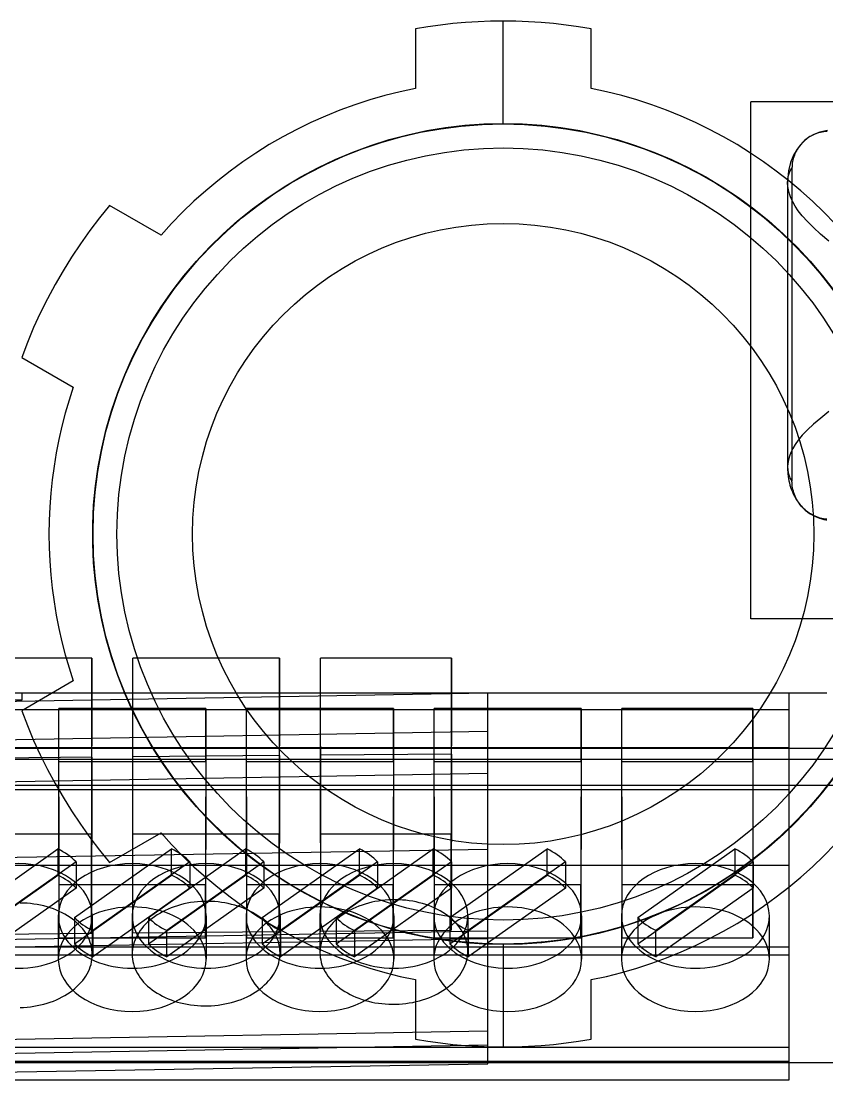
# Model space of a CAD drawing. Extents: x 0 to 144, y 0 to 203.
# Drawn here: x 78.93 to 100.66, y 14.43 to 42.99 of the extents above; entities that cross this region are included whole.
import ezdxf

# ---------------------------------------------------------------- set-up
doc = ezdxf.new("R2010")
doc.units = 0
doc.layers.add('-15N-THT. THIẾT BỊ ĐÓNG MỞ', color=40, linetype='CONTINUOUS')

# ---------------------------------------------------------------- blocks, each defined once
blk = doc.blocks.new('06 - N - SC VSD CHIẾU TRÊN ATV630U07~55N4')
at = {"layer": '-15N-THT. THIẾT BỊ ĐÓNG MỞ'}
for p, q in [((17.904, -160.157), (17.568, -160.211)), ((17.568, -160.211), (17.568, -161.821)), ((17.568, -160.211), (17.568, -160.211)), ((18.24, -160.112), (17.904, -160.157)), ((18.578, -160.074), (18.24, -160.112)), ((18.917, -160.045), (18.578, -160.074)), ((19.256, -160.024), (18.917, -160.045)), ((19.595, -160.011), (19.256, -160.024)), ((19.935, -160.007), (19.595, -160.011)), ((19.935, -162.767), (19.935, -160.007)), ((19.935, -160.007), (19.935, -160.007)), ((20.275, -160.011), (19.935, -160.007)), ((20.615, -160.024), (20.275, -160.011)), ((20.954, -160.045), (20.615, -160.024)), ((21.293, -160.074), (20.954, -160.045)), ((21.63, -160.112), (21.293, -160.074)), ((21.967, -160.157), (21.63, -160.112)), ((22.303, -160.211), (21.967, -160.157)), ((22.303, -160.211), (22.303, -160.211)), ((22.303, -161.821), (22.303, -160.211)), ((17.153, -161.91), (16.741, -162.013)), ((17.568, -161.821), (17.153, -161.91)), ((17.568, -161.821), (17.568, -161.821)), ((22.303, -161.821), (22.303, -161.821)), ((22.718, -161.91), (22.303, -161.821)), ((23.13, -162.013), (22.718, -161.91)), ((16.333, -162.131), (15.929, -162.263)), ((16.741, -162.013), (16.333, -162.131)), ((23.538, -162.131), (23.13, -162.013)), ((23.941, -162.263), (23.538, -162.131)), ((43.79, -162.181), (26.614, -162.181)), ((26.614, -162.181), (26.614, -162.181)), ((26.614, -176.136), (26.614, -162.181)), ((15.531, -162.409), (15.137, -162.568)), ((15.929, -162.263), (15.531, -162.409)), ((24.34, -162.409), (23.941, -162.263)), ((24.734, -162.568), (24.34, -162.409)), ((14.749, -162.741), (14.368, -162.927)), ((15.137, -162.568), (14.749, -162.741)), ((18.898, -162.816), (19.416, -162.779)), ((19.416, -162.779), (19.935, -162.767)), ((19.935, -162.767), (20.454, -162.779)), ((19.935, -162.767), (19.935, -162.767)), ((20.454, -162.779), (20.973, -162.816)), ((25.121, -162.741), (24.734, -162.568)), ((25.503, -162.927), (25.121, -162.741)), ((14.368, -162.927), (13.993, -163.127)), ((16.86, -163.203), (17.362, -163.07)), ((17.362, -163.07), (17.87, -162.961)), ((17.87, -162.961), (18.382, -162.876)), ((18.382, -162.876), (18.898, -162.816)), ((20.973, -162.816), (21.488, -162.876)), ((21.488, -162.876), (22.001, -162.961)), ((22.001, -162.961), (22.509, -163.07)), ((22.509, -163.07), (23.011, -163.203)), ((25.878, -163.127), (25.503, -162.927)), ((28.312, -163.068), (28.18, -163.14)), ((28.285, -163.081), (28.246, -163.101)), ((28.326, -163.063), (28.285, -163.081)), ((28.473, -163.006), (28.312, -163.068)), ((28.367, -163.046), (28.326, -163.063)), ((28.409, -163.031), (28.367, -163.046)), ((28.452, -163.019), (28.409, -163.031)), ((28.495, -163.008), (28.452, -163.019)), ((28.683, -162.958), (28.473, -163.006)), ((28.538, -162.999), (28.495, -163.008)), ((28.582, -162.992), (28.538, -162.999)), ((28.627, -162.987), (28.582, -162.992)), ((28.671, -162.984), (28.627, -162.987)), ((13.625, -163.339), (13.265, -163.564)), ((13.993, -163.127), (13.625, -163.339)), ((15.877, -163.537), (16.365, -163.358)), ((16.365, -163.358), (16.86, -163.203)), ((23.011, -163.203), (23.506, -163.358)), ((23.506, -163.358), (23.994, -163.537)), ((26.245, -163.339), (25.878, -163.127)), ((26.605, -163.564), (26.245, -163.339)), ((27.96, -163.331), (27.86, -163.463)), ((27.94, -163.356), (27.913, -163.392)), ((27.969, -163.322), (27.94, -163.356)), ((28.066, -163.225), (27.96, -163.331)), ((27.999, -163.289), (27.969, -163.322)), ((28.03, -163.258), (27.999, -163.289)), ((28.063, -163.228), (28.03, -163.258)), ((28.097, -163.199), (28.063, -163.228)), ((28.18, -163.14), (28.066, -163.225)), ((28.133, -163.172), (28.097, -163.199)), ((28.169, -163.147), (28.133, -163.172)), ((28.207, -163.123), (28.169, -163.147)), ((28.246, -163.101), (28.207, -163.123)), ((13.265, -163.564), (12.913, -163.801)), ((15.398, -163.739), (15.877, -163.537)), ((19.935, -163.425), (19.935, -163.425)), ((23.994, -163.537), (24.472, -163.739)), ((26.958, -163.801), (26.605, -163.564)), ((27.767, -163.625), (27.688, -163.818)), ((27.86, -163.463), (27.767, -163.625)), ((27.787, -163.626), (27.772, -163.668)), ((27.804, -163.585), (27.787, -163.626)), ((27.822, -163.544), (27.804, -163.585)), ((27.842, -163.505), (27.822, -163.544)), ((27.864, -163.466), (27.842, -163.505)), ((27.888, -163.428), (27.864, -163.466)), ((27.913, -163.392), (27.888, -163.428)), ((12.913, -163.801), (12.569, -164.051)), ((14.93, -163.963), (15.398, -163.739)), ((24.472, -163.739), (24.941, -163.963)), ((27.301, -164.051), (26.958, -163.801)), ((27.688, -163.818), (27.63, -164.049)), ((27.725, -163.93), (27.724, -163.974)), ((27.728, -163.886), (27.725, -163.93)), ((27.733, -163.841), (27.728, -163.886)), ((27.74, -163.797), (27.733, -163.841)), ((27.749, -163.754), (27.74, -163.797)), ((27.76, -163.711), (27.749, -163.754)), ((27.772, -163.668), (27.76, -163.711)), ((12.569, -164.051), (12.235, -164.312)), ((14.026, -164.475), (14.472, -164.208)), ((14.472, -164.208), (14.93, -163.963)), ((24.941, -163.963), (25.399, -164.208)), ((25.399, -164.208), (25.844, -164.475)), ((27.636, -164.312), (27.301, -164.051)), ((27.63, -164.049), (27.606, -164.343)), ((27.608, -164.281), (27.621, -164.197)), ((27.621, -164.197), (27.644, -164.118)), ((27.644, -164.118), (27.678, -164.043)), ((27.678, -164.043), (27.724, -163.974)), ((27.724, -163.974), (27.724, -172.418)), ((12.235, -164.312), (11.909, -164.584)), ((13.594, -164.762), (14.026, -164.475)), ((25.844, -164.475), (26.277, -164.762)), ((27.606, -164.343), (27.606, -165.307)), ((27.607, -164.37), (27.608, -164.281)), ((27.614, -164.464), (27.607, -164.37)), ((27.632, -164.561), (27.614, -164.464)), ((27.962, -164.584), (27.636, -164.312)), ((11.909, -164.584), (11.593, -164.868)), ((13.175, -165.069), (13.594, -164.762)), ((26.277, -164.762), (26.696, -165.069)), ((27.658, -164.663), (27.632, -164.561)), ((27.695, -164.77), (27.658, -164.663)), ((27.744, -164.88), (27.695, -164.77)), ((28.278, -164.868), (27.962, -164.584)), ((9.313, -164.977), (9.041, -165.314)), ((9.313, -164.977), (9.313, -164.977)), ((10.706, -165.782), (9.313, -164.977)), ((11.593, -164.868), (11.287, -165.162)), ((12.771, -165.396), (13.175, -165.069)), ((26.696, -165.069), (27.099, -165.396)), ((27.808, -164.996), (27.744, -164.88)), ((27.892, -165.121), (27.808, -164.996)), ((28.584, -165.162), (28.278, -164.868)), ((9.041, -165.314), (8.78, -165.659)), ((11.287, -165.162), (10.991, -165.467)), ((27.606, -165.307), (27.606, -166.271)), ((28.001, -165.258), (27.892, -165.121)), ((28.139, -165.41), (28.001, -165.258)), ((28.879, -165.467), (28.584, -165.162)), ((8.78, -165.659), (8.529, -166.011)), ((10.991, -165.467), (10.706, -165.782)), ((12.383, -165.741), (12.771, -165.396)), ((27.099, -165.396), (27.488, -165.741)), ((28.304, -165.574), (28.139, -165.41)), ((28.497, -165.751), (28.304, -165.574)), ((10.706, -165.782), (10.706, -165.782)), ((12.012, -166.104), (12.383, -165.741)), ((27.488, -165.741), (27.859, -166.104)), ((28.716, -165.939), (28.497, -165.751)), ((8.529, -166.011), (8.29, -166.372)), ((11.657, -166.484), (12.012, -166.104)), ((27.859, -166.104), (28.213, -166.484)), ((8.29, -166.372), (8.063, -166.739)), ((11.322, -166.88), (11.657, -166.484)), ((27.606, -166.271), (27.606, -167.235)), ((28.213, -166.484), (28.549, -166.88)), ((8.063, -166.739), (7.846, -167.114)), ((11.005, -167.291), (11.322, -166.88)), ((28.549, -166.88), (28.866, -167.291)), ((7.846, -167.114), (7.642, -167.495)), ((10.707, -167.717), (11.005, -167.291)), ((27.606, -167.235), (27.606, -168.199)), ((7.642, -167.495), (7.449, -167.882)), ((7.449, -167.882), (7.269, -168.275)), ((10.43, -168.156), (10.707, -167.717)), ((10.174, -168.608), (10.43, -168.156)), ((27.606, -168.199), (27.606, -169.163)), ((7.269, -168.275), (7.101, -168.674)), ((7.101, -168.674), (6.946, -169.078)), ((9.939, -169.071), (10.174, -168.608)), ((6.946, -169.078), (8.339, -169.882)), ((6.946, -169.078), (6.946, -169.078)), ((9.727, -169.545), (9.939, -169.071)), ((27.606, -169.163), (27.606, -170.127)), ((9.536, -170.028), (9.727, -169.545)), ((8.339, -169.882), (8.226, -170.231)), ((8.339, -169.882), (8.339, -169.882)), ((8.226, -170.231), (8.123, -170.583)), ((9.369, -170.52), (9.536, -170.028)), ((27.606, -170.127), (27.606, -171.091)), ((8.123, -170.583), (8.031, -170.938)), ((9.225, -171.019), (9.369, -170.52)), ((28.498, -170.716), (28.305, -170.881)), ((28.716, -170.541), (28.498, -170.716)), ((8.031, -170.938), (7.949, -171.296)), ((9.104, -171.524), (9.225, -171.019)), ((28.139, -171.035), (28.002, -171.178)), ((28.305, -170.881), (28.139, -171.035)), ((7.949, -171.296), (7.879, -171.655)), ((27.606, -171.091), (27.606, -172.055)), ((27.892, -171.308), (27.808, -171.426)), ((28.002, -171.178), (27.892, -171.308)), ((7.879, -171.655), (7.818, -172.017)), ((9.007, -172.034), (9.104, -171.524)), ((27.695, -171.642), (27.658, -171.745)), ((27.744, -171.537), (27.695, -171.642)), ((27.808, -171.426), (27.744, -171.537)), ((27.614, -171.937), (27.606, -172.028)), ((27.631, -171.843), (27.614, -171.937)), ((27.658, -171.745), (27.631, -171.843)), ((7.818, -172.017), (7.769, -172.381)), ((8.934, -172.548), (9.007, -172.034)), ((27.606, -172.028), (27.608, -172.115)), ((27.606, -172.055), (27.606, -172.09)), ((27.606, -172.09), (27.607, -172.124)), ((27.607, -172.124), (27.609, -172.162)), ((27.608, -172.115), (27.621, -172.197)), ((27.609, -172.162), (27.611, -172.198)), ((27.611, -172.198), (27.615, -172.235)), ((27.621, -172.197), (27.644, -172.276)), ((7.769, -172.381), (7.731, -172.745)), ((27.615, -172.235), (27.619, -172.272)), ((27.619, -172.272), (27.624, -172.311)), ((27.624, -172.311), (27.63, -172.349)), ((27.63, -172.349), (27.641, -172.408)), ((27.641, -172.408), (27.654, -172.466)), ((27.644, -172.276), (27.678, -172.349)), ((27.654, -172.466), (27.67, -172.526)), ((27.678, -172.349), (27.724, -172.418)), ((27.725, -172.464), (27.724, -172.418)), ((27.728, -172.51), (27.725, -172.464)), ((27.733, -172.556), (27.728, -172.51)), ((7.731, -172.745), (7.703, -173.111)), ((8.886, -173.065), (8.934, -172.548)), ((27.67, -172.526), (27.688, -172.584)), ((27.688, -172.584), (27.706, -172.635)), ((27.706, -172.635), (27.725, -172.683)), ((27.725, -172.683), (27.746, -172.734)), ((27.741, -172.602), (27.733, -172.556)), ((27.75, -172.647), (27.741, -172.602)), ((27.746, -172.734), (27.769, -172.782)), ((27.761, -172.692), (27.75, -172.647)), ((27.774, -172.737), (27.761, -172.692)), ((27.769, -172.782), (27.792, -172.827)), ((27.79, -172.78), (27.774, -172.737)), ((27.807, -172.823), (27.79, -172.78)), ((8.862, -173.584), (8.886, -173.065)), ((27.792, -172.827), (27.815, -172.869)), ((27.826, -172.866), (27.807, -172.823)), ((27.815, -172.869), (27.84, -172.91)), ((27.847, -172.907), (27.826, -172.866)), ((27.84, -172.91), (27.865, -172.949)), ((27.87, -172.947), (27.847, -172.907)), ((27.865, -172.949), (27.889, -172.985)), ((27.895, -172.986), (27.87, -172.947)), ((27.889, -172.985), (27.914, -173.019)), ((27.921, -173.024), (27.895, -172.986)), ((27.914, -173.019), (27.942, -173.054)), ((27.949, -173.061), (27.921, -173.024)), ((27.942, -173.054), (27.969, -173.087)), ((27.979, -173.097), (27.949, -173.061)), ((27.969, -173.087), (28.019, -173.14)), ((7.703, -173.111), (7.687, -173.477)), ((28.01, -173.131), (27.979, -173.097)), ((28.043, -173.163), (28.01, -173.131)), ((28.019, -173.14), (28.079, -173.197)), ((28.077, -173.195), (28.043, -173.163)), ((28.112, -173.224), (28.077, -173.195)), ((28.079, -173.197), (28.139, -173.245)), ((28.149, -173.252), (28.112, -173.224)), ((28.139, -173.245), (28.198, -173.286)), ((28.187, -173.279), (28.149, -173.252)), ((28.226, -173.303), (28.187, -173.279)), ((28.198, -173.286), (28.234, -173.308)), ((28.267, -173.326), (28.226, -173.303)), ((28.234, -173.308), (28.271, -173.329)), ((28.308, -173.347), (28.267, -173.326)), ((28.271, -173.329), (28.303, -173.345)), ((28.303, -173.345), (28.336, -173.361)), ((28.35, -173.366), (28.308, -173.347)), ((28.336, -173.361), (28.378, -173.38)), ((28.393, -173.383), (28.35, -173.366)), ((7.687, -173.477), (7.681, -173.844)), ((8.862, -174.104), (8.862, -173.584)), ((28.378, -173.38), (28.422, -173.397)), ((28.437, -173.399), (28.393, -173.383)), ((28.422, -173.397), (28.462, -173.412)), ((28.481, -173.412), (28.437, -173.399)), ((28.462, -173.412), (28.503, -173.425)), ((28.526, -173.423), (28.481, -173.412)), ((28.503, -173.425), (28.53, -173.433)), ((28.571, -173.433), (28.526, -173.423)), ((28.53, -173.433), (28.558, -173.441)), ((28.558, -173.441), (28.587, -173.448)), ((28.617, -173.44), (28.571, -173.433)), ((28.587, -173.448), (28.616, -173.455)), ((28.616, -173.455), (28.641, -173.46)), ((28.663, -173.445), (28.617, -173.44)), ((28.641, -173.46), (28.666, -173.465)), ((7.681, -173.844), (7.681, -173.844)), ((7.681, -173.844), (7.687, -174.211)), ((8.871, -173.844), (8.871, -173.844)), ((11.555, -173.844), (11.555, -173.844)), ((28.316, -173.844), (28.316, -173.844)), ((7.687, -174.211), (7.703, -174.577)), ((8.886, -174.622), (8.862, -174.104)), ((7.703, -174.577), (7.731, -174.943)), ((8.934, -175.139), (8.886, -174.622)), ((7.731, -174.943), (7.769, -175.307)), ((7.769, -175.307), (7.818, -175.671)), ((9.007, -175.654), (8.934, -175.139)), ((9.104, -176.164), (9.007, -175.654)), ((7.818, -175.671), (7.879, -176.032)), ((7.879, -176.032), (7.949, -176.392)), ((9.225, -176.669), (9.104, -176.164)), ((26.614, -176.136), (26.614, -176.136)), ((49.572, -176.136), (26.614, -176.136)), ((7.949, -176.392), (8.031, -176.75)), ((8.031, -176.75), (8.123, -177.105)), ((9.369, -177.168), (9.225, -176.669)), ((8.838, -177.19), (4.876, -177.19)), ((8.123, -177.105), (8.226, -177.457)), ((8.838, -177.19), (8.832, -181.936)), ((8.838, -179.867), (8.838, -177.19)), ((9.536, -177.659), (9.369, -177.168)), ((9.94, -179.857), (9.94, -177.19)), ((9.947, -181.936), (9.94, -177.19)), ((13.902, -177.19), (9.94, -177.19)), ((13.902, -177.19), (13.895, -181.936)), ((13.902, -179.822), (13.902, -177.19)), ((15.004, -179.813), (15.004, -177.19)), ((15.011, -181.936), (15.004, -177.19)), ((18.539, -177.19), (15.004, -177.19)), ((18.539, -177.19), (18.534, -181.936)), ((18.539, -179.782), (18.539, -177.19)), ((8.226, -177.457), (8.339, -177.805)), ((8.339, -177.805), (6.946, -178.61)), ((8.339, -177.805), (8.339, -177.805)), ((9.727, -178.143), (9.536, -177.659)), ((-5.499, -178.57), (19.517, -178.133)), ((-3.026, -178.13), (28.663, -178.13)), ((6.949, -178.13), (6.949, -178.329)), ((6.952, -178.13), (6.952, -178.329)), ((9.939, -178.616), (9.727, -178.143)), ((19.517, -188.136), (19.517, -178.13)), ((27.65, -178.13), (27.65, -178.13)), ((27.65, -188.57), (27.65, -178.13)), ((28.663, -178.13), (28.663, -178.13)), ((6.952, -178.329), (5.494, -178.329)), ((-2.732, -178.576), (27.65, -178.576)), ((6.946, -178.61), (7.101, -179.014)), ((6.946, -178.61), (6.946, -178.61)), ((7.953, -183.299), (7.946, -178.554)), ((7.946, -179.991), (7.946, -178.554)), ((11.909, -178.554), (7.946, -178.554)), ((10.174, -179.08), (9.939, -178.616)), ((11.909, -178.554), (11.902, -183.299)), ((11.909, -179.991), (11.909, -178.554)), ((13.017, -183.299), (13.01, -178.554)), ((13.01, -179.991), (13.01, -178.554)), ((16.972, -178.554), (13.01, -178.554)), ((16.972, -178.554), (16.965, -183.299)), ((16.972, -179.991), (16.972, -178.554)), ((18.081, -183.299), (18.074, -178.554)), ((18.074, -179.991), (18.074, -178.554)), ((22.036, -178.554), (18.074, -178.554)), ((22.036, -178.554), (22.029, -183.299)), ((22.036, -179.991), (22.036, -178.554)), ((23.144, -183.299), (23.138, -178.554)), ((23.138, -179.991), (23.138, -178.554)), ((26.672, -178.554), (23.138, -178.554)), ((26.672, -178.554), (26.668, -183.299)), ((26.672, -179.991), (26.672, -178.554)), ((7.101, -179.014), (7.269, -179.412)), ((10.43, -179.532), (10.174, -179.08)), ((-5.481, -179.601), (19.517, -179.165)), ((-48.423, -179.625), (48.612, -179.625)), ((-2.732, -179.601), (27.65, -179.601)), ((7.269, -179.412), (7.449, -179.805)), ((10.707, -179.971), (10.43, -179.532)), ((33.85, -179.924), (-33.331, -179.924)), ((8.838, -179.867), (4.876, -179.901)), ((7.449, -179.805), (7.642, -180.193)), ((8.838, -179.867), (8.832, -184.613)), ((13.902, -179.822), (9.94, -179.857)), ((9.947, -184.603), (9.94, -179.857)), ((13.902, -179.822), (13.895, -184.569)), ((18.539, -179.782), (15.004, -179.813)), ((15.011, -184.559), (15.004, -179.813)), ((18.539, -179.782), (18.534, -184.529)), ((7.642, -180.193), (7.846, -180.574)), ((11.909, -179.991), (7.946, -179.991)), ((7.953, -184.737), (7.946, -179.991)), ((11.005, -180.397), (10.707, -179.971)), ((11.909, -179.991), (11.902, -184.737)), ((16.972, -179.991), (13.01, -179.991)), ((13.017, -184.737), (13.01, -179.991)), ((16.972, -179.991), (16.965, -184.737)), ((22.036, -179.991), (18.074, -179.991)), ((18.081, -184.737), (18.074, -179.991)), ((22.036, -179.991), (22.029, -184.737)), ((26.672, -179.991), (23.138, -179.991)), ((23.144, -184.737), (23.138, -179.991)), ((26.672, -179.991), (26.668, -184.737)), ((-5.462, -180.734), (19.517, -180.298)), ((11.322, -180.808), (11.005, -180.397)), ((28.866, -180.397), (28.549, -180.808)), ((-55.277, -180.622), (54.922, -180.622)), ((-54.629, -180.622), (54.749, -180.625)), ((-2.732, -180.734), (27.65, -180.734)), ((7.846, -180.574), (8.063, -180.948)), ((8.063, -180.948), (8.29, -181.316)), ((11.657, -181.204), (11.322, -180.808)), ((28.549, -180.808), (28.213, -181.204)), ((8.29, -181.316), (8.529, -181.676)), ((12.012, -181.584), (11.657, -181.204)), ((28.213, -181.204), (27.859, -181.584)), ((12.383, -181.947), (12.012, -181.584)), ((27.859, -181.584), (27.488, -181.947)), ((4.883, -181.936), (8.832, -181.936)), ((8.529, -181.676), (8.78, -182.029)), ((8.832, -184.613), (8.832, -181.936)), ((9.313, -182.71), (10.706, -181.906)), ((9.947, -184.603), (9.947, -181.936)), ((9.947, -181.936), (13.895, -181.936)), ((10.706, -181.906), (10.991, -182.221)), ((10.706, -181.906), (10.706, -181.906)), ((13.895, -184.569), (13.895, -181.936)), ((15.011, -184.559), (15.011, -181.936)), ((15.011, -181.936), (18.534, -181.936)), ((18.534, -184.529), (18.534, -181.936)), ((8.78, -182.029), (9.041, -182.374)), ((10.991, -182.221), (11.287, -182.525)), ((12.771, -182.292), (12.383, -181.947)), ((27.488, -181.947), (27.099, -182.292)), ((28.584, -182.525), (28.879, -182.221)), ((-5.426, -182.778), (19.517, -182.343)), ((5.301, -184.194), (7.921, -182.341)), ((7.921, -182.341), (7.921, -183.046)), ((8.371, -184.194), (10.991, -182.341)), ((9.041, -182.374), (9.313, -182.71)), ((10.364, -184.194), (12.985, -182.341)), ((10.991, -183.046), (10.991, -182.341)), ((13.175, -182.619), (12.771, -182.292)), ((12.985, -182.341), (12.985, -183.046)), ((13.434, -184.194), (16.055, -182.341)), ((15.428, -184.194), (18.048, -182.341)), ((16.055, -183.046), (16.055, -182.341)), ((18.048, -183.046), (18.048, -182.341)), ((18.498, -184.194), (21.118, -182.341)), ((21.118, -183.046), (21.118, -182.341)), ((23.562, -184.194), (26.182, -182.341)), ((26.182, -182.341), (26.182, -183.046)), ((27.099, -182.292), (26.696, -182.619)), ((-2.732, -182.778), (27.65, -182.778)), ((8.414, -182.69), (5.794, -184.543)), ((8.414, -182.69), (8.414, -183.395)), ((11.484, -182.69), (8.864, -184.543)), ((9.313, -182.71), (9.313, -182.71)), ((13.478, -182.69), (10.858, -184.543)), ((11.287, -182.525), (11.593, -182.82)), ((11.484, -182.69), (11.484, -183.395)), ((13.594, -182.926), (13.175, -182.619)), ((13.478, -182.69), (13.478, -183.395)), ((16.548, -182.69), (13.928, -184.543)), ((18.542, -182.69), (15.921, -184.543)), ((16.548, -182.69), (16.548, -183.395)), ((18.542, -182.69), (18.542, -183.395)), ((21.612, -182.69), (18.991, -184.543)), ((21.612, -182.69), (21.612, -183.395)), ((26.675, -182.69), (24.055, -184.543)), ((26.696, -182.619), (26.277, -182.926)), ((26.675, -182.69), (26.675, -183.395)), ((28.278, -182.82), (28.584, -182.525)), ((5.301, -184.899), (7.921, -183.046)), ((8.371, -184.899), (10.991, -183.046)), ((10.364, -184.899), (12.985, -183.046)), ((11.593, -182.82), (11.909, -183.103)), ((13.434, -184.899), (16.055, -183.046)), ((14.026, -183.213), (13.594, -182.926)), ((15.428, -184.899), (18.048, -183.046)), ((18.498, -184.899), (21.118, -183.046)), ((23.562, -184.899), (26.182, -183.046)), ((26.277, -182.926), (25.844, -183.213)), ((27.962, -183.103), (28.278, -182.82)), ((7.953, -183.299), (11.902, -183.299)), ((7.953, -184.737), (7.953, -183.299)), ((11.902, -184.737), (11.902, -183.299)), ((11.909, -183.103), (12.235, -183.376)), ((13.017, -183.299), (16.965, -183.299)), ((13.017, -184.737), (13.017, -183.299)), ((14.472, -183.48), (14.026, -183.213)), ((16.965, -184.737), (16.965, -183.299)), ((18.081, -183.299), (22.029, -183.299)), ((18.081, -184.737), (18.081, -183.299)), ((22.029, -184.737), (22.029, -183.299)), ((23.144, -183.299), (26.668, -183.299)), ((23.144, -184.737), (23.144, -183.299)), ((25.844, -183.213), (25.399, -183.48)), ((26.668, -184.737), (26.668, -183.299)), ((27.636, -183.376), (27.962, -183.103)), ((8.414, -183.395), (5.794, -185.248)), ((11.484, -183.395), (8.864, -185.248)), ((13.478, -183.395), (10.858, -185.248)), ((12.235, -183.376), (12.569, -183.637)), ((12.569, -183.637), (12.913, -183.886)), ((16.548, -183.395), (13.928, -185.248)), ((14.93, -183.725), (14.472, -183.48)), ((18.542, -183.395), (15.921, -185.248)), ((21.612, -183.395), (18.991, -185.248)), ((26.675, -183.395), (24.055, -185.248)), ((25.399, -183.48), (24.941, -183.725)), ((26.958, -183.886), (27.301, -183.637)), ((27.301, -183.637), (27.636, -183.376)), ((6.997, -183.801), (6.904, -183.799)), ((7.091, -183.806), (6.997, -183.801)), ((7.183, -183.815), (7.091, -183.806)), ((7.275, -183.826), (7.183, -183.815)), ((7.366, -183.841), (7.275, -183.826)), ((7.456, -183.858), (7.366, -183.841)), ((7.544, -183.879), (7.456, -183.858)), ((7.631, -183.902), (7.544, -183.879)), ((7.716, -183.929), (7.631, -183.902)), ((7.8, -183.958), (7.716, -183.929)), ((10.979, -183.93), (10.897, -183.963)), ((11.062, -183.899), (10.979, -183.93)), ((11.147, -183.872), (11.062, -183.899)), ((11.234, -183.847), (11.147, -183.872)), ((11.323, -183.825), (11.234, -183.847)), ((11.413, -183.805), (11.323, -183.825)), ((11.504, -183.789), (11.413, -183.805)), ((11.595, -183.776), (11.504, -183.789)), ((11.688, -183.766), (11.595, -183.776)), ((11.781, -183.759), (11.688, -183.766)), ((11.874, -183.755), (11.781, -183.759)), ((11.968, -183.754), (11.874, -183.755)), ((12.061, -183.757), (11.968, -183.754)), ((12.154, -183.762), (12.061, -183.757)), ((12.247, -183.771), (12.154, -183.762)), ((12.339, -183.782), (12.247, -183.771)), ((12.43, -183.797), (12.339, -183.782)), ((12.519, -183.814), (12.43, -183.797)), ((12.608, -183.835), (12.519, -183.814)), ((12.695, -183.858), (12.608, -183.835)), ((12.78, -183.884), (12.695, -183.858)), ((12.863, -183.914), (12.78, -183.884)), ((12.945, -183.946), (12.863, -183.914)), ((12.913, -183.886), (13.265, -184.124)), ((15.398, -183.949), (14.93, -183.725)), ((15.961, -183.919), (15.882, -183.955)), ((16.042, -183.886), (15.961, -183.919)), ((16.126, -183.855), (16.042, -183.886)), ((16.211, -183.827), (16.126, -183.855)), ((16.298, -183.803), (16.211, -183.827)), ((16.387, -183.78), (16.298, -183.803)), ((16.476, -183.761), (16.387, -183.78)), ((16.567, -183.745), (16.476, -183.761)), ((16.659, -183.732), (16.567, -183.745)), ((16.752, -183.722), (16.659, -183.732)), ((16.845, -183.715), (16.752, -183.722)), ((16.938, -183.711), (16.845, -183.715)), ((17.032, -183.71), (16.938, -183.711)), ((17.125, -183.712), (17.032, -183.71)), ((17.218, -183.718), (17.125, -183.712)), ((17.31, -183.726), (17.218, -183.718)), ((17.402, -183.738), (17.31, -183.726)), ((17.493, -183.752), (17.402, -183.738)), ((17.583, -183.77), (17.493, -183.752)), ((17.671, -183.791), (17.583, -183.77)), ((17.758, -183.814), (17.671, -183.791)), ((17.844, -183.84), (17.758, -183.814)), ((17.927, -183.869), (17.844, -183.84)), ((18.008, -183.901), (17.927, -183.869)), ((18.087, -183.936), (18.008, -183.901)), ((18.164, -183.973), (18.087, -183.936)), ((24.941, -183.725), (24.472, -183.949)), ((26.605, -184.124), (26.958, -183.886)), ((7.881, -183.99), (7.8, -183.958)), ((7.96, -184.024), (7.881, -183.99)), ((7.934, -184.147), (7.934, -185.315)), ((8.037, -184.061), (7.96, -184.024)), ((8.111, -184.101), (8.037, -184.061)), ((8.182, -184.143), (8.111, -184.101)), ((8.25, -184.188), (8.182, -184.143)), ((8.316, -184.234), (8.25, -184.188)), ((8.371, -184.194), (8.371, -184.899)), ((8.851, -184.147), (8.851, -185.191)), ((9.928, -184.147), (9.928, -185.182)), ((10.364, -184.194), (10.364, -184.899)), ((10.463, -184.216), (10.401, -184.266)), ((10.528, -184.168), (10.463, -184.216)), ((10.596, -184.122), (10.528, -184.168)), ((10.668, -184.079), (10.596, -184.122)), ((10.742, -184.038), (10.668, -184.079)), ((10.818, -183.999), (10.742, -184.038)), ((10.897, -183.963), (10.818, -183.999)), ((11.921, -184.147), (11.921, -185.315)), ((13.024, -183.98), (12.945, -183.946)), ((12.998, -184.147), (12.998, -185.315)), ((13.1, -184.017), (13.024, -183.98)), ((13.174, -184.057), (13.1, -184.017)), ((13.246, -184.099), (13.174, -184.057)), ((13.314, -184.144), (13.246, -184.099)), ((13.265, -184.124), (13.625, -184.349)), ((13.379, -184.19), (13.314, -184.144)), ((13.442, -184.239), (13.379, -184.19)), ((13.434, -184.194), (13.434, -184.899)), ((13.915, -184.147), (13.915, -185.147)), ((14.991, -184.147), (14.991, -185.138)), ((15.877, -184.15), (15.398, -183.949)), ((15.464, -184.222), (15.406, -184.273)), ((15.428, -184.194), (15.428, -184.899)), ((15.526, -184.172), (15.464, -184.222)), ((15.592, -184.124), (15.526, -184.172)), ((15.66, -184.078), (15.592, -184.124)), ((15.731, -184.035), (15.66, -184.078)), ((15.805, -183.994), (15.731, -184.035)), ((15.882, -183.955), (15.805, -183.994)), ((16.365, -184.329), (15.877, -184.15)), ((16.985, -184.147), (16.985, -185.315)), ((18.061, -184.147), (18.061, -185.315)), ((18.238, -184.013), (18.164, -183.973)), ((18.309, -184.055), (18.238, -184.013)), ((18.378, -184.099), (18.309, -184.055)), ((18.443, -184.146), (18.378, -184.099)), ((18.505, -184.195), (18.443, -184.146)), ((18.498, -184.194), (18.498, -184.899)), ((18.564, -184.246), (18.505, -184.195)), ((18.978, -184.147), (18.978, -185.103)), ((22.048, -184.147), (22.048, -185.315)), ((23.125, -184.147), (23.125, -185.315)), ((23.994, -184.15), (23.506, -184.329)), ((23.562, -184.194), (23.562, -184.899)), ((24.472, -183.949), (23.994, -184.15)), ((26.245, -184.349), (26.605, -184.124)), ((27.112, -184.147), (27.112, -185.315)), ((8.378, -184.283), (8.316, -184.234)), ((8.437, -184.334), (8.378, -184.283)), ((8.492, -184.387), (8.437, -184.334)), ((8.544, -184.442), (8.492, -184.387)), ((8.592, -184.498), (8.544, -184.442)), ((8.636, -184.556), (8.592, -184.498)), ((10.187, -184.484), (10.143, -184.543)), ((10.235, -184.427), (10.187, -184.484)), ((10.287, -184.371), (10.235, -184.427)), ((10.342, -184.318), (10.287, -184.371)), ((10.401, -184.266), (10.342, -184.318)), ((13.5, -184.29), (13.442, -184.239)), ((13.556, -184.343), (13.5, -184.29)), ((13.607, -184.397), (13.556, -184.343)), ((13.655, -184.454), (13.607, -184.397)), ((13.625, -184.349), (13.993, -184.561)), ((13.699, -184.512), (13.655, -184.454)), ((13.74, -184.571), (13.699, -184.512)), ((15.206, -184.498), (15.166, -184.558)), ((15.251, -184.44), (15.206, -184.498)), ((15.299, -184.383), (15.251, -184.44)), ((15.35, -184.327), (15.299, -184.383)), ((15.406, -184.273), (15.35, -184.327)), ((16.86, -184.485), (16.365, -184.329)), ((17.362, -184.618), (16.86, -184.485)), ((18.619, -184.299), (18.564, -184.246)), ((18.671, -184.353), (18.619, -184.299)), ((18.719, -184.41), (18.671, -184.353)), ((18.763, -184.467), (18.719, -184.41)), ((18.803, -184.527), (18.763, -184.467)), ((19.935, -184.262), (19.935, -184.262)), ((23.011, -184.485), (22.509, -184.618)), ((23.506, -184.329), (23.011, -184.485)), ((25.878, -184.561), (26.245, -184.349)), ((-5.388, -184.984), (19.517, -184.549)), ((-5.384, -185.195), (19.517, -184.761)), ((4.883, -184.648), (8.832, -184.613)), ((7.953, -184.737), (11.902, -184.737)), ((8.676, -184.615), (8.636, -184.556)), ((8.712, -184.676), (8.676, -184.615)), ((8.745, -184.738), (8.712, -184.676)), ((8.773, -184.8), (8.745, -184.738)), ((8.864, -184.543), (8.864, -185.248)), ((9.947, -184.603), (13.895, -184.569)), ((10.006, -184.79), (9.982, -184.854)), ((10.034, -184.726), (10.006, -184.79)), ((10.066, -184.664), (10.034, -184.726)), ((10.102, -184.603), (10.066, -184.664)), ((10.143, -184.543), (10.102, -184.603)), ((10.858, -185.248), (10.858, -184.543)), ((13.017, -184.737), (16.965, -184.737)), ((13.776, -184.632), (13.74, -184.571)), ((13.808, -184.693), (13.776, -184.632)), ((13.836, -184.756), (13.808, -184.693)), ((13.86, -184.82), (13.836, -184.756)), ((13.928, -184.543), (13.928, -185.248)), ((13.993, -184.561), (14.368, -184.76)), ((14.368, -184.76), (14.749, -184.947)), ((15.011, -184.559), (18.534, -184.529)), ((15.07, -184.745), (15.046, -184.81)), ((15.098, -184.682), (15.07, -184.745)), ((15.13, -184.62), (15.098, -184.682)), ((15.166, -184.558), (15.13, -184.62)), ((15.921, -184.543), (15.921, -185.248)), ((17.87, -184.726), (17.362, -184.618)), ((18.382, -184.811), (17.87, -184.726)), ((18.081, -184.737), (22.029, -184.737)), ((18.84, -184.587), (18.803, -184.527)), ((18.872, -184.649), (18.84, -184.587)), ((18.9, -184.712), (18.872, -184.649)), ((18.924, -184.776), (18.9, -184.712)), ((18.943, -184.84), (18.924, -184.776)), ((18.991, -184.543), (18.991, -185.248)), ((22.001, -184.726), (21.488, -184.811)), ((22.509, -184.618), (22.001, -184.726)), ((23.144, -184.737), (26.668, -184.737)), ((24.055, -185.248), (24.055, -184.543)), ((25.121, -184.947), (25.503, -184.76)), ((25.503, -184.76), (25.878, -184.561)), ((-2.732, -184.984), (27.65, -184.984)), ((8.796, -184.864), (8.773, -184.8)), ((8.816, -184.929), (8.796, -184.864)), ((8.831, -184.994), (8.816, -184.929)), ((8.842, -185.059), (8.831, -184.994)), ((8.849, -185.125), (8.842, -185.059)), ((9.936, -185.05), (9.93, -185.116)), ((9.947, -184.984), (9.936, -185.05)), ((9.962, -184.919), (9.947, -184.984)), ((9.982, -184.854), (9.962, -184.919)), ((13.88, -184.884), (13.86, -184.82)), ((13.895, -184.949), (13.88, -184.884)), ((13.906, -185.015), (13.895, -184.949)), ((13.912, -185.081), (13.906, -185.015)), ((13.915, -185.147), (13.912, -185.081)), ((14.749, -184.947), (15.137, -185.12)), ((14.993, -185.071), (14.991, -185.138)), ((15, -185.005), (14.993, -185.071)), ((15.011, -184.94), (15, -185.005)), ((15.026, -184.874), (15.011, -184.94)), ((15.046, -184.81), (15.026, -184.874)), ((18.898, -184.872), (18.382, -184.811)), ((19.416, -184.909), (18.898, -184.872)), ((18.959, -184.905), (18.943, -184.84)), ((18.97, -184.971), (18.959, -184.905)), ((18.976, -185.037), (18.97, -184.971)), ((18.978, -185.103), (18.976, -185.037)), ((19.935, -184.921), (19.416, -184.909)), ((20.454, -184.909), (19.935, -184.921)), ((19.935, -184.921), (19.935, -187.68)), ((19.935, -184.921), (19.935, -184.921)), ((20.973, -184.872), (20.454, -184.909)), ((21.488, -184.811), (20.973, -184.872)), ((24.734, -185.12), (25.121, -184.947)), ((-2.732, -185.195), (27.65, -185.195)), ((8.831, -185.389), (8.842, -185.323)), ((8.842, -185.323), (8.849, -185.257)), ((8.851, -185.191), (8.849, -185.125)), ((8.849, -185.257), (8.851, -185.191)), ((9.93, -185.116), (9.928, -185.182)), ((9.928, -185.182), (9.93, -185.248)), ((9.93, -185.248), (9.936, -185.314)), ((9.936, -185.314), (9.947, -185.379)), ((13.88, -185.41), (13.895, -185.345)), ((13.895, -185.345), (13.906, -185.279)), ((13.906, -185.279), (13.912, -185.213)), ((13.912, -185.213), (13.915, -185.147)), ((14.991, -185.138), (14.993, -185.204)), ((14.993, -185.204), (15, -185.269)), ((15, -185.269), (15.011, -185.335)), ((15.011, -185.335), (15.026, -185.4)), ((15.137, -185.12), (15.531, -185.279)), ((15.531, -185.279), (15.929, -185.425)), ((18.924, -185.431), (18.943, -185.366)), ((18.943, -185.366), (18.959, -185.301)), ((18.959, -185.301), (18.97, -185.235)), ((18.97, -185.235), (18.976, -185.169)), ((18.976, -185.169), (18.978, -185.103)), ((23.941, -185.425), (24.34, -185.279)), ((24.34, -185.279), (24.734, -185.12)), ((8.712, -185.709), (8.745, -185.647)), ((8.745, -185.647), (8.773, -185.583)), ((8.773, -185.583), (8.796, -185.519)), ((8.796, -185.519), (8.816, -185.454)), ((8.816, -185.454), (8.831, -185.389)), ((9.947, -185.379), (9.962, -185.444)), ((9.962, -185.444), (9.982, -185.509)), ((9.982, -185.509), (10.006, -185.572)), ((10.006, -185.572), (10.034, -185.635)), ((10.034, -185.635), (10.066, -185.697)), ((13.776, -185.665), (13.808, -185.602)), ((13.808, -185.602), (13.836, -185.539)), ((13.836, -185.539), (13.86, -185.475)), ((13.86, -185.475), (13.88, -185.41)), ((15.026, -185.4), (15.046, -185.465)), ((15.046, -185.465), (15.07, -185.528)), ((15.07, -185.528), (15.098, -185.591)), ((15.098, -185.591), (15.13, -185.653)), ((15.13, -185.653), (15.166, -185.713)), ((15.929, -185.425), (16.333, -185.557)), ((16.333, -185.557), (16.741, -185.674)), ((18.803, -185.682), (18.84, -185.621)), ((18.84, -185.621), (18.872, -185.558)), ((18.872, -185.558), (18.9, -185.495)), ((18.9, -185.495), (18.924, -185.431)), ((23.13, -185.674), (23.538, -185.557)), ((23.538, -185.557), (23.941, -185.425)), ((8.544, -185.946), (8.592, -185.889)), ((8.592, -185.889), (8.636, -185.83)), ((8.636, -185.83), (8.676, -185.77)), ((8.676, -185.77), (8.712, -185.709)), ((10.066, -185.697), (10.102, -185.758)), ((10.102, -185.758), (10.143, -185.817)), ((10.143, -185.817), (10.187, -185.875)), ((10.187, -185.875), (10.235, -185.931)), ((10.235, -185.931), (10.287, -185.986)), ((13.556, -185.957), (13.607, -185.902)), ((13.607, -185.902), (13.655, -185.845)), ((13.655, -185.845), (13.699, -185.786)), ((13.699, -185.786), (13.74, -185.726)), ((13.74, -185.726), (13.776, -185.665)), ((15.166, -185.713), (15.206, -185.773)), ((15.206, -185.773), (15.251, -185.831)), ((15.251, -185.831), (15.299, -185.887)), ((15.299, -185.887), (15.35, -185.942)), ((16.741, -185.674), (17.153, -185.778)), ((17.153, -185.778), (17.568, -185.867)), ((17.568, -185.867), (17.568, -187.476)), ((17.568, -185.867), (17.568, -185.867)), ((18.564, -185.967), (18.619, -185.913)), ((18.619, -185.913), (18.671, -185.858)), ((18.671, -185.858), (18.719, -185.8)), ((18.719, -185.8), (18.763, -185.742)), ((18.763, -185.742), (18.803, -185.682)), ((22.303, -185.867), (22.718, -185.778)), ((22.303, -185.867), (22.303, -185.867)), ((22.303, -187.476), (22.303, -185.867)), ((22.718, -185.778), (23.13, -185.674)), ((8.182, -186.251), (8.25, -186.205)), ((8.25, -186.205), (8.316, -186.157)), ((8.316, -186.157), (8.378, -186.107)), ((8.378, -186.107), (8.437, -186.055)), ((8.437, -186.055), (8.492, -186.001)), ((8.492, -186.001), (8.544, -185.946)), ((10.287, -185.986), (10.342, -186.039)), ((10.342, -186.039), (10.401, -186.089)), ((10.401, -186.089), (10.463, -186.138)), ((10.463, -186.138), (10.528, -186.185)), ((10.528, -186.185), (10.596, -186.23)), ((13.174, -186.25), (13.246, -186.206)), ((13.246, -186.206), (13.314, -186.161)), ((13.314, -186.161), (13.379, -186.113)), ((13.379, -186.113), (13.442, -186.063)), ((13.442, -186.063), (13.5, -186.011)), ((13.5, -186.011), (13.556, -185.957)), ((15.35, -185.942), (15.406, -185.994)), ((15.406, -185.994), (15.464, -186.045)), ((15.464, -186.045), (15.526, -186.094)), ((15.526, -186.094), (15.592, -186.141)), ((15.592, -186.141), (15.66, -186.185)), ((15.66, -186.185), (15.731, -186.227)), ((18.164, -186.247), (18.238, -186.206)), ((18.238, -186.206), (18.309, -186.162)), ((18.309, -186.162), (18.378, -186.117)), ((18.378, -186.117), (18.443, -186.069)), ((18.443, -186.069), (18.505, -186.019)), ((18.505, -186.019), (18.564, -185.967)), ((7.544, -186.526), (7.631, -186.501)), ((7.631, -186.501), (7.716, -186.473)), ((7.716, -186.473), (7.8, -186.443)), ((7.8, -186.443), (7.881, -186.409)), ((7.881, -186.409), (7.96, -186.373)), ((7.96, -186.373), (8.037, -186.335)), ((8.037, -186.335), (8.111, -186.294)), ((8.111, -186.294), (8.182, -186.251)), ((10.596, -186.23), (10.668, -186.272)), ((10.668, -186.272), (10.742, -186.311)), ((10.742, -186.311), (10.818, -186.349)), ((10.818, -186.349), (10.897, -186.383)), ((10.897, -186.383), (10.979, -186.415)), ((10.979, -186.415), (11.062, -186.444)), ((11.062, -186.444), (11.147, -186.47)), ((11.147, -186.47), (11.234, -186.494)), ((11.234, -186.494), (11.323, -186.514)), ((12.43, -186.523), (12.519, -186.504)), ((12.519, -186.504), (12.608, -186.482)), ((12.608, -186.482), (12.695, -186.457)), ((12.695, -186.457), (12.78, -186.429)), ((12.78, -186.429), (12.863, -186.399)), ((12.863, -186.399), (12.945, -186.365)), ((12.945, -186.365), (13.024, -186.329)), ((13.024, -186.329), (13.1, -186.291)), ((13.1, -186.291), (13.174, -186.25)), ((15.731, -186.227), (15.805, -186.267)), ((15.805, -186.267), (15.882, -186.304)), ((15.882, -186.304), (15.961, -186.339)), ((15.961, -186.339), (16.042, -186.371)), ((16.042, -186.371), (16.126, -186.4)), ((16.126, -186.4), (16.211, -186.426)), ((16.211, -186.426), (16.298, -186.45)), ((16.298, -186.45), (16.387, -186.47)), ((16.387, -186.47), (16.476, -186.488)), ((16.476, -186.488), (16.567, -186.502)), ((16.567, -186.502), (16.659, -186.514)), ((17.218, -186.518), (17.311, -186.508)), ((17.311, -186.508), (17.402, -186.495)), ((17.402, -186.495), (17.493, -186.479)), ((17.493, -186.479), (17.583, -186.46)), ((17.583, -186.46), (17.672, -186.438)), ((17.672, -186.438), (17.758, -186.413)), ((17.758, -186.413), (17.844, -186.385)), ((17.844, -186.385), (17.927, -186.354)), ((17.927, -186.354), (18.008, -186.321)), ((18.008, -186.321), (18.087, -186.285)), ((18.087, -186.285), (18.164, -186.247)), ((6.904, -186.618), (6.998, -186.614)), ((6.998, -186.614), (7.091, -186.607)), ((7.091, -186.607), (7.183, -186.597)), ((7.183, -186.597), (7.275, -186.583)), ((7.275, -186.583), (7.366, -186.567)), ((7.366, -186.567), (7.456, -186.548)), ((7.456, -186.548), (7.544, -186.526)), ((11.323, -186.514), (11.413, -186.532)), ((11.413, -186.532), (11.504, -186.547)), ((11.504, -186.547), (11.595, -186.558)), ((11.595, -186.558), (11.688, -186.567)), ((11.688, -186.567), (11.781, -186.572)), ((11.781, -186.572), (11.874, -186.574)), ((11.874, -186.574), (11.968, -186.573)), ((11.968, -186.573), (12.061, -186.569)), ((12.061, -186.569), (12.154, -186.562)), ((12.154, -186.562), (12.247, -186.552)), ((12.247, -186.552), (12.339, -186.539)), ((12.339, -186.539), (12.43, -186.523)), ((16.659, -186.514), (16.752, -186.522)), ((16.752, -186.522), (16.845, -186.528)), ((16.845, -186.528), (16.938, -186.53)), ((16.938, -186.53), (17.032, -186.529)), ((17.032, -186.529), (17.125, -186.525)), ((17.125, -186.525), (17.218, -186.518)), ((-5.34, -187.686), (19.517, -187.252)), ((-5.334, -188.064), (19.517, -187.63)), ((17.568, -187.476), (17.904, -187.53)), ((17.568, -187.476), (17.568, -187.476)), ((17.904, -187.53), (18.24, -187.576)), ((18.24, -187.576), (18.578, -187.614)), ((18.578, -187.614), (18.917, -187.643)), ((18.917, -187.643), (19.256, -187.664)), ((20.615, -187.664), (20.954, -187.643)), ((20.954, -187.643), (21.293, -187.614)), ((21.293, -187.614), (21.63, -187.576)), ((21.63, -187.576), (21.967, -187.53)), ((21.967, -187.53), (22.303, -187.476)), ((22.303, -187.476), (22.303, -187.476)), ((-2.732, -187.686), (27.65, -187.686)), ((19.256, -187.664), (19.595, -187.676)), ((19.595, -187.676), (19.935, -187.68)), ((19.935, -187.68), (20.275, -187.676)), ((19.935, -187.68), (19.935, -187.68)), ((20.275, -187.676), (20.615, -187.664)), ((-5.325, -188.57), (19.517, -188.136)), ((-3.2, -188.098), (55.023, -188.098)), ((-2.732, -188.064), (27.65, -188.064)), ((-2.732, -188.57), (27.65, -188.57))]:
    blk.add_line(p, q, dxfattribs=at)
for radius in [11.064, 10.418, 8.38]:
    blk.add_circle((19.935, -173.844), radius, dxfattribs=at)
for centre, major_axis, start_param, end_param in [((6.857, -183.442), (-1.885, 0), -2.542307, -2.170082), ((9.928, -183.442), (-1.885, 0), -2.542307, -2.170082), ((11.921, -183.442), (-1.885, 0), -2.542307, -2.170082), ((14.991, -183.442), (-1.885, 0), -2.542307, -2.170082), ((16.985, -183.442), (-1.885, 0), -2.542307, -2.170082), ((20.055, -183.442), (-1.885, 0), -2.542307, -2.170082), ((25.119, -183.442), (-1.885, 0), -2.542307, -2.170082), ((6.857, -184.147), (-1.994, 0), 3.141593, 6.283185), ((9.928, -184.147), (-1.994, 0), 3.141593, 6.283185), ((11.921, -184.147), (-1.994, 0), 3.141593, 6.283185), ((14.991, -184.147), (-1.994, 0), 3.141593, 6.283185), ((16.985, -184.147), (-1.994, 0), 3.141593, 6.283185), ((20.055, -184.147), (-1.994, 0), 3.141593, 6.283185), ((25.119, -184.147), (-1.994, 0), 3.141593, 6.283185), ((6.857, -184.147), (-1.885, 0), -2.542307, -2.170082), ((9.928, -184.147), (-1.885, 0), -2.542307, -2.170082), ((11.921, -184.147), (-1.885, 0), -2.542307, -2.170082), ((14.991, -184.147), (-1.885, 0), -2.542307, -2.170082), ((16.985, -184.147), (-1.885, 0), -2.542307, -2.170082), ((20.055, -184.147), (-1.885, 0), -2.542307, -2.170082), ((25.119, -184.147), (-1.885, 0), -2.542307, -2.170082), ((9.928, -185.315), (1.994, 0), 0, 3.141593), ((14.991, -185.315), (1.994, 0), 0, 3.141593), ((20.055, -185.315), (1.994, 0), 0, 3.141593), ((25.119, -185.315), (1.994, 0), 0, 3.141593), ((6.857, -184.147), (-1.994, 0), 0, 3.141593), ((9.928, -184.147), (-1.994, 0), 0, 3.141593), ((9.928, -183.442), (-1.885, 0), 0.599286, 0.97151), ((11.921, -184.147), (-1.994, 0), 0, 3.141593), ((11.921, -183.442), (-1.885, 0), 0.599286, 0.97151), ((14.991, -184.147), (-1.994, 0), 0, 3.141593), ((14.991, -183.442), (-1.885, 0), 0.599286, 0.97151), ((16.985, -184.147), (-1.994, 0), 0, 3.141593), ((16.985, -183.442), (-1.885, 0), 0.599286, 0.97151), ((20.055, -184.147), (-1.994, 0), 0, 3.141593), ((20.055, -183.442), (-1.885, 0), 0.599286, 0.97151), ((25.119, -184.147), (-1.994, 0), 0, 3.141593), ((25.119, -183.442), (-1.885, 0), 0.599286, 0.97151), ((9.928, -184.147), (-1.885, 0), 0.599286, 0.97151), ((11.921, -184.147), (-1.885, 0), 0.599286, 0.97151), ((14.991, -184.147), (-1.885, 0), 0.599286, 0.97151), ((16.985, -184.147), (-1.885, 0), 0.599286, 0.97151), ((20.055, -184.147), (-1.885, 0), 0.599286, 0.97151), ((25.119, -184.147), (-1.885, 0), 0.599286, 0.97151), ((9.928, -185.315), (1.994, 0), 3.141593, 6.283185), ((14.991, -185.315), (1.994, 0), 3.141593, 6.283185), ((20.055, -185.315), (1.994, 0), 3.141593, 6.283185), ((25.119, -185.315), (1.994, 0), 3.141593, 6.283185)]:
    blk.add_ellipse(centre, major_axis=major_axis, ratio=0.707107, start_param=start_param, end_param=end_param, dxfattribs=at)

msp = doc.modelspace()

# ---------------------------------------------------------------- block references
msp.add_blockref('06 - N - SC VSD CHIẾU TRÊN ATV630U07~55N4', (72, 203))

doc.saveas('drawing.dxf')
